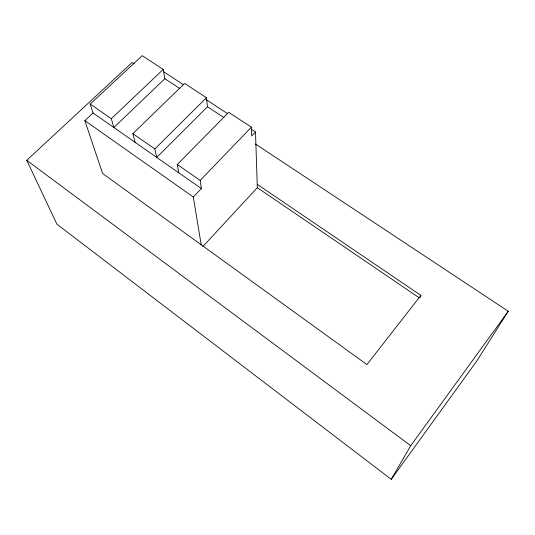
<?xml version="1.0" encoding="UTF-8"?>
<svg xmlns="http://www.w3.org/2000/svg" width="535" height="535" viewBox="0 0 535 535"><rect width="100%" height="100%" fill="white"/><g stroke="black" fill="none" stroke-linecap="round" stroke-linejoin="round"><path stroke-width="0.8" d="M420.075 297.5L420.878 295.394L257.215 184.308M134.252 63.832L132.165 62.455L26.75 160.326L56.924 224.205L391.245 479.34L410.726 445.715L508.25 311.263L255.436 144.009M508.25 311.263L476.906 360.851L391.245 479.34M420.878 295.394L366.93 364.576L102.586 173.467L84.851 120.636L93.03 112.979L90.201 104.051L142.236 55.66L163.222 69.41L164.887 78.685L179.854 88.549M202.825 246.615L257.322 187.685L255.503 132.005L251.316 129.256M201.193 244.756L193.309 196.987L201.374 188.561L200.184 180.415L177.279 164.512L228.692 112.323L251.397 127.196L251.744 135.93L255.503 132.005M200.184 180.415L251.397 127.196M207.473 106.753L156.735 157.417L154.849 148.937L132.861 133.67L184.622 83.433L206.436 97.738L207.473 106.753L223.911 117.586M154.849 148.937L206.436 97.738M164.887 78.685L113.848 127.504L111.32 118.716L90.201 104.051M111.32 118.716L163.222 69.41M163.382 71.543L183.619 84.824M205.955 99.483L227.589 113.681M257.322 187.685L419.119 297.734M93.03 112.979L201.374 188.561M84.851 120.636L193.309 196.987M26.75 160.326L410.726 445.715M132.861 133.67L135.074 142.31M177.279 164.512L178.824 172.832"/></g></svg>
